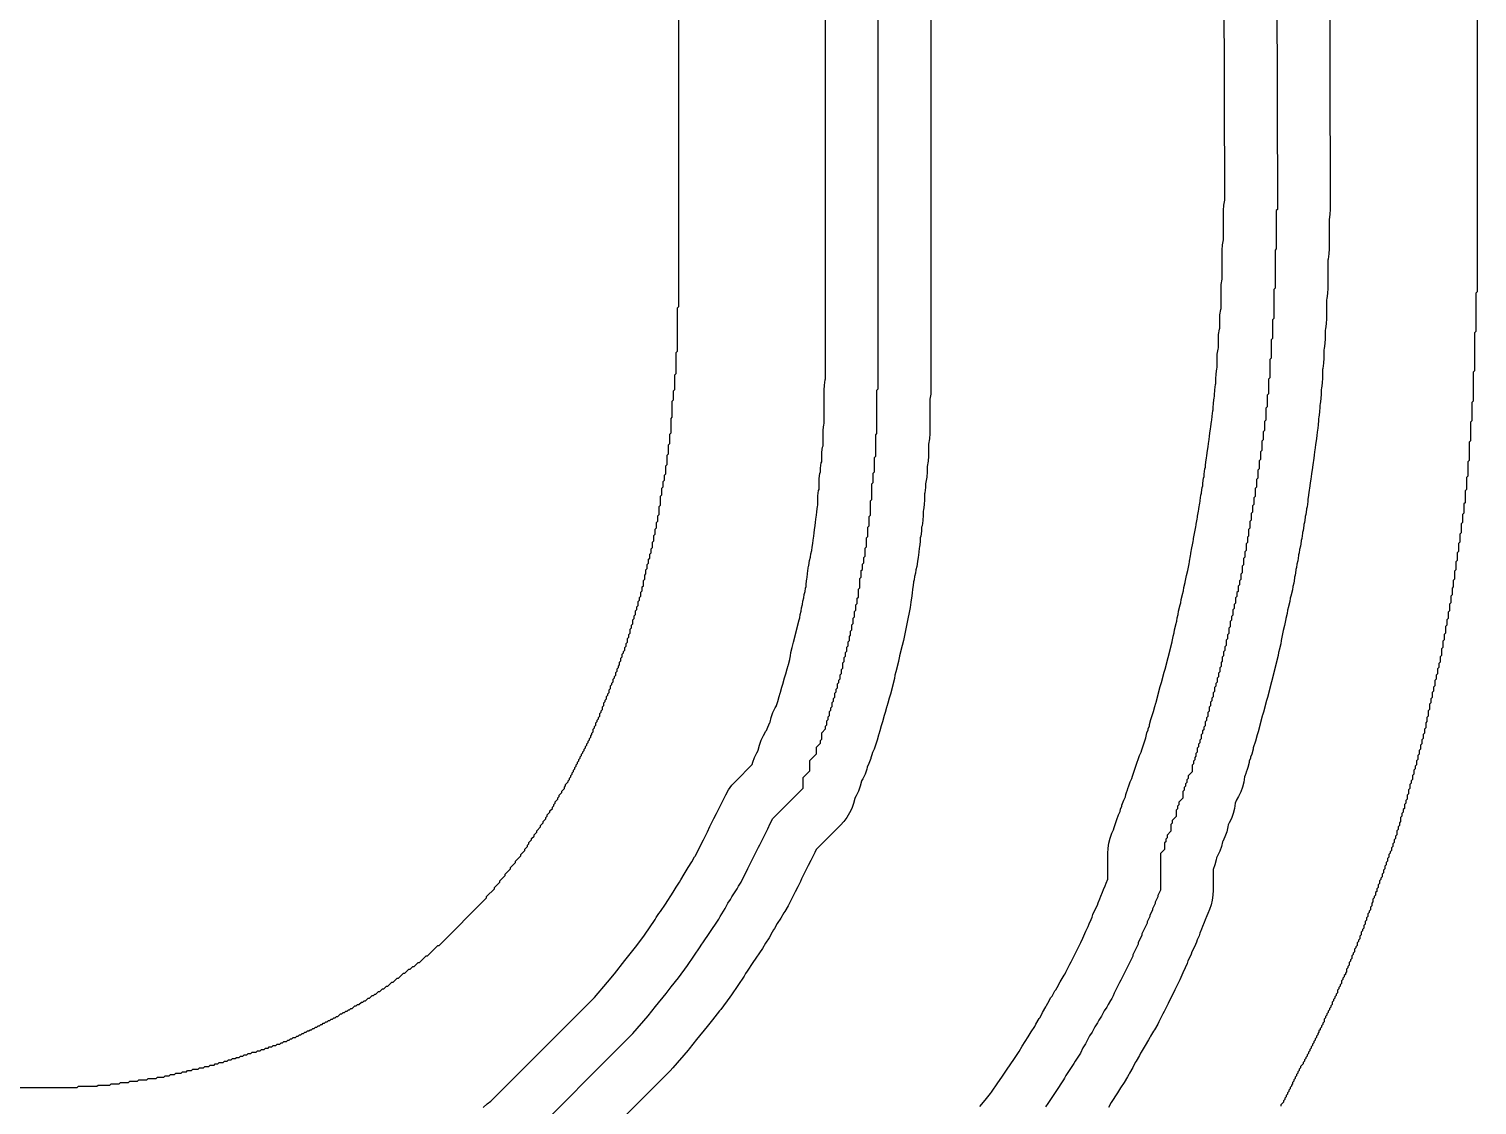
# Model space of a CAD drawing. Header units: millimetres. Extents: x 0 to 1800, y 0 to 406.
# Drawn here: x 1166.6 to 1276.5, y 102.3 to 184 of the extents above; entities that cross this region are included whole.
import ezdxf

# ---------------------------------------------------------------- set-up
doc = ezdxf.new("R2010")
doc.units = ezdxf.units.MM
for name, color, linetype in [('CENTERLINE', 1, 'Continuous'), ('GROOVE_8MM', 3, 'Continuous'), ('OUTLINE', 7, 'Continuous')]:
    doc.layers.add(name, color=color, linetype=linetype)

msp = doc.modelspace()

# ---------------------------------------------------------------- linework, layer by layer
at = {"layer": 'CENTERLINE'}
for points in [[(1203.97, 99.27), (1212.41, 107.71), (1213.56, 109.05), (1214.12, 109.75), (1214.92, 110.75), (1215.32, 111.25), (1215.87, 111.93), (1216.56, 112.86), (1217.52, 114.29), (1217.58, 114.41), (1217.76, 114.66), (1218.19, 115.31), (1218.92, 116.39), (1219.02, 116.59), (1219.42, 117.19), (1219.62, 117.59), (1219.82, 117.89), (1219.92, 118.09), (1220.32, 118.69), (1220.42, 118.89), (1220.62, 119.19), (1221.14, 120.24), (1221.34, 120.64), (1221.44, 120.84), (1221.54, 121.04), (1221.64, 121.24), (1221.84, 121.64), (1221.94, 121.84), (1222.04, 122.04), (1222.14, 122.24), (1222.34, 122.64), (1222.44, 122.84), (1222.54, 123.04), (1222.64, 123.24), (1222.84, 123.64), (1223.04, 124.04), (1225.34, 126.34), (1225.34, 127.14), (1225.84, 127.64), (1225.84, 128.44), (1226.34, 128.94), (1226.34, 129.44), (1226.64, 129.74), (1226.64, 129.94), (1226.74, 130.04), (1226.74, 130.54), (1227.04, 130.84), (1227.04, 131.04), (1227.14, 131.14), (1227.14, 131.44), (1227.24, 131.54), (1227.24, 131.74), (1227.34, 131.84), (1227.34, 132.14), (1227.44, 132.24), (1227.44, 132.44), (1227.54, 132.54), (1227.54, 132.84), (1227.64, 132.94), (1227.64, 133.14), (1227.74, 133.24), (1227.74, 133.54), (1227.84, 133.64), (1227.84, 133.84), (1227.94, 133.94), (1227.94, 134.24), (1228.04, 134.34), (1228.04, 134.54), (1228.14, 134.64), (1228.14, 134.94), (1228.24, 135.04), (1228.24, 135.34), (1228.34, 135.44), (1228.34, 135.84), (1228.44, 135.94), (1228.44, 136.24), (1228.54, 136.34), (1228.54, 136.64), (1228.64, 136.74), (1228.64, 137.04), (1228.74, 137.14), (1228.74, 137.44), (1228.84, 137.54), (1228.84, 137.84), (1228.94, 137.94), (1228.94, 138.24), (1229.04, 138.34), (1229.04, 138.74), (1229.14, 138.84), (1229.14, 139.24), (1229.24, 139.34), (1229.24, 139.74), (1229.34, 139.84), (1229.34, 140.24), (1229.44, 140.34), (1229.44, 140.74), (1229.54, 140.84), (1229.54, 141.44), (1229.64, 141.54), (1229.64, 142.24), (1229.74, 142.34), (1229.74, 142.84), (1229.84, 142.94), (1229.84, 143.34), (1229.94, 143.44), (1229.94, 143.84), (1230.04, 143.94), (1230.04, 144.54), (1230.14, 144.64), (1230.14, 145.34), (1230.24, 145.44), (1230.24, 146.14), (1230.34, 146.24), (1230.34, 146.94), (1230.44, 147.04), (1230.44, 148.14), (1230.54, 148.24), (1230.54, 149.44), (1230.64, 149.54), (1230.64, 150.24), (1230.74, 150.34), (1230.74, 151.44), (1230.84, 151.54), (1230.84, 153.14), (1230.94, 153.24), (1230.94, 156.54), (1231.04, 156.64), (1231.04, 205.22)], [(1261.26, 203.74), (1261.35, 170.26), (1261.26, 170.17), (1261.26, 167.27), (1261.16, 167.17), (1261.16, 164.27), (1261.06, 164.17), (1261.06, 161.97), (1260.96, 161.87), (1260.96, 160.47), (1260.86, 160.37), (1260.86, 158.97), (1260.76, 158.87), (1260.76, 157.47), (1260.66, 157.37), (1260.66, 156.27), (1260.56, 156.17), (1260.56, 155.27), (1260.46, 155.17), (1260.46, 154.27), (1260.36, 154.17), (1260.36, 153.47), (1260.26, 153.37), (1260.26, 152.77), (1260.16, 152.67), (1260.16, 151.97), (1260.06, 151.87), (1260.06, 151.27), (1259.96, 151.17), (1259.96, 150.57), (1259.86, 150.47), (1259.86, 149.87), (1259.76, 149.77), (1259.76, 149.17), (1259.66, 149.07), (1259.66, 148.47), (1259.56, 148.37), (1259.56, 147.87), (1259.46, 147.77), (1259.46, 147.27), (1259.36, 147.17), (1259.36, 146.67), (1259.26, 146.57), (1259.26, 146.07), (1259.16, 145.97), (1259.16, 145.47), (1259.06, 145.37), (1259.06, 144.97), (1258.96, 144.87), (1258.96, 144.37), (1258.86, 144.27), (1258.86, 143.87), (1258.76, 143.77), (1258.76, 143.27), (1258.66, 143.17), (1258.66, 142.67), (1258.56, 142.57), (1258.56, 142.17), (1258.46, 142.07), (1258.46, 141.77), (1258.36, 141.67), (1258.36, 141.27), (1258.26, 141.17), (1258.26, 140.87), (1258.16, 140.77), (1258.16, 140.37), (1258.06, 140.27), (1258.06, 139.97), (1257.96, 139.87), (1257.96, 139.47), (1257.86, 139.37), (1257.86, 139.07), (1257.76, 138.97), (1257.76, 138.57), (1257.66, 138.47), (1257.66, 138.07), (1257.56, 137.97), (1257.56, 137.67), (1257.46, 137.57), (1257.46, 137.17), (1257.36, 137.07), (1257.36, 136.77), (1257.26, 136.67), (1257.26, 136.37), (1257.16, 136.27), (1257.16, 135.97), (1257.06, 135.87), (1257.06, 135.57), (1256.96, 135.47), (1256.96, 135.17), (1256.86, 135.07), (1256.86, 134.77), (1256.76, 134.67), (1256.76, 134.37), (1256.66, 134.27), (1256.66, 134.07), (1256.56, 133.97), (1256.56, 133.67), (1256.46, 133.57), (1256.46, 133.27), (1256.36, 133.17), (1256.36, 132.97), (1256.26, 132.87), (1256.26, 132.57), (1256.16, 132.47), (1256.16, 132.17), (1256.06, 132.07), (1256.06, 131.77), (1255.96, 131.67), (1255.96, 131.47), (1255.86, 131.37), (1255.86, 131.07), (1255.76, 130.97), (1255.76, 130.77), (1255.66, 130.67), (1255.66, 130.47), (1255.56, 130.37), (1255.56, 130.07), (1255.46, 129.97), (1255.46, 129.77), (1255.36, 129.67), (1255.36, 129.47), (1255.26, 129.37), (1255.26, 129.07), (1255.16, 128.97), (1255.16, 128.77), (1255.06, 128.67), (1255.06, 128.47), (1254.96, 128.37), (1254.96, 128.17), (1254.86, 128.07), (1254.86, 127.57), (1254.56, 127.27), (1254.56, 127.07), (1254.46, 126.97), (1254.46, 126.77), (1254.36, 126.67), (1254.36, 126.47), (1254.26, 126.37), (1254.26, 126.17), (1254.16, 126.07), (1254.16, 125.57), (1253.86, 125.27), (1253.86, 125.07), (1253.76, 124.97), (1253.76, 124.77), (1253.66, 124.67), (1253.66, 124.17), (1253.36, 123.87), (1253.36, 123.67), (1253.26, 123.57), (1253.26, 123.07), (1252.96, 122.77), (1252.96, 122.57), (1252.86, 122.47), (1252.86, 122.27), (1252.76, 122.17), (1252.76, 121.67), (1252.46, 121.37), (1252.46, 118.58), (1252.26, 118.18), (1252.26, 118.08), (1252.06, 117.68), (1252.06, 117.58), (1251.86, 117.18), (1251.86, 117.08), (1251.66, 116.68), (1251.66, 116.58), (1251.46, 116.18), (1251.46, 116.08), (1251.06, 115.28), (1251.06, 115.18), (1250.76, 114.58), (1250.76, 114.48), (1250.36, 113.68), (1250.36, 113.58), (1249.98, 112.82), (1249.98, 112.82), (1249.46, 111.77), (1249.36, 111.57), (1249.26, 111.37), (1249.16, 111.17), (1249.06, 110.97), (1248.96, 110.77), (1248.86, 110.57), (1248.76, 110.37), (1248.68, 110.22), (1248.48, 109.92), (1248.38, 109.72), (1248.18, 109.42), (1247.98, 109.02), (1247.78, 108.72), (1247.68, 108.52), (1247.48, 108.22), (1247.28, 107.82), (1247.08, 107.52), (1246.78, 106.92), (1246.58, 106.62), (1246.38, 106.22), (1245.98, 105.62), (1245.88, 105.42), (1245.28, 104.52), (1245.18, 104.32), (1245.11, 104.2), (1244.91, 103.9), (1244.71, 103.6), (1244.11, 102.7), (1243.91, 102.4), (1243.74, 102.15)]]:
    msp.add_lwpolyline(points, dxfattribs=at)
at = {"layer": 'GROOVE_8MM'}
for points in [[(1201.04, 102.1), (1201.33, 102.36), (1201.61, 102.57), (1209.48, 110.43), (1210.48, 111.6), (1211, 112.25), (1211.8, 113.25), (1212.2, 113.75), (1212.7, 114.38), (1213.29, 115.17), (1214.09, 116.36), (1214.18, 116.52), (1214.38, 116.81), (1214.49, 116.97), (1214.87, 117.53), (1215.47, 118.43), (1215.69, 118.81), (1215.95, 119.2), (1216.04, 119.38), (1216.29, 119.81), (1216.37, 119.93), (1216.59, 120.31), (1216.87, 120.73), (1217.09, 121.11), (1217.15, 121.2), (1217.56, 122.02), (1217.76, 122.42), (1217.86, 122.62), (1217.96, 122.82), (1218.06, 123.02), (1218.26, 123.42), (1218.36, 123.62), (1218.46, 123.82), (1218.56, 124.02), (1218.76, 124.42), (1218.86, 124.62), (1218.96, 124.82), (1219.06, 125.02), (1219.26, 125.42), (1219.46, 125.83), (1219.67, 126.2), (1219.93, 126.55), (1220.21, 126.87), (1221.46, 128.12), (1221.51, 128.3), (1221.64, 128.67), (1221.81, 129.02), (1221.91, 129.19), (1221.91, 129.22), (1222.01, 129.6), (1222.14, 129.97), (1222.31, 130.32), (1222.51, 130.66), (1222.55, 130.71), (1222.64, 130.97), (1222.81, 131.32), (1222.82, 131.34), (1222.91, 131.7), (1223.04, 132.07), (1223.21, 132.42), (1223.31, 132.58), (1223.31, 132.6), (1223.39, 132.83), (1223.41, 132.9), (1223.41, 132.9), (1223.41, 132.92), (1223.51, 133.3), (1223.59, 133.53), (1223.61, 133.6), (1223.61, 133.6), (1223.61, 133.62), (1223.71, 134), (1223.79, 134.23), (1223.81, 134.3), (1223.81, 134.3), (1223.81, 134.32), (1223.91, 134.7), (1223.99, 134.93), (1224.01, 135), (1224.01, 135), (1224.01, 135.02), (1224.11, 135.4), (1224.19, 135.63), (1224.21, 135.7), (1224.21, 135.7), (1224.21, 135.72), (1224.31, 136.1), (1224.31, 136.1), (1224.31, 136.12), (1224.38, 136.37), (1224.41, 136.62), (1224.51, 137), (1224.51, 137), (1224.51, 137.02), (1224.61, 137.4), (1224.61, 137.4), (1224.61, 137.42), (1224.71, 137.8), (1224.71, 137.8), (1224.71, 137.82), (1224.81, 138.2), (1224.81, 138.2), (1224.81, 138.22), (1224.91, 138.6), (1224.91, 138.6), (1224.91, 138.62), (1225.01, 139), (1225.01, 139), (1225.01, 139.02), (1225.08, 139.27), (1225.11, 139.52), (1225.18, 139.77), (1225.21, 140.02), (1225.28, 140.27), (1225.31, 140.52), (1225.38, 140.77), (1225.41, 141.02), (1225.48, 141.27), (1225.51, 141.52), (1225.55, 141.65), (1225.56, 141.83), (1225.61, 142.22), (1225.64, 142.33), (1225.66, 142.63), (1225.71, 143.02), (1225.75, 143.17), (1225.76, 143.23), (1225.81, 143.62), (1225.88, 143.87), (1225.91, 144.12), (1225.98, 144.37), (1226.01, 144.62), (1226.05, 144.75), (1226.06, 144.93), (1226.11, 145.32), (1226.14, 145.43), (1226.16, 145.73), (1226.21, 146.12), (1226.24, 146.23), (1226.26, 146.53), (1226.31, 146.92), (1226.34, 147.03), (1226.36, 147.33), (1226.41, 147.72), (1226.44, 147.81), (1226.44, 148.14), (1226.46, 148.53), (1226.51, 148.92), (1226.54, 149.01), (1226.54, 149.44), (1226.56, 149.83), (1226.61, 150.22), (1226.64, 150.33), (1226.66, 150.63), (1226.71, 151.02), (1226.74, 151.11), (1226.74, 151.44), (1226.76, 151.83), (1226.81, 152.22), (1226.84, 152.31), (1226.84, 153.14), (1226.86, 153.53), (1226.91, 153.92), (1226.94, 154.01), (1226.94, 156.54), (1226.96, 156.93), (1227.01, 157.32), (1227.04, 157.41), (1227.04, 205.16)], [(1235.04, 205.22), (1235.04, 156.64), (1235.02, 156.24), (1234.96, 155.85), (1234.94, 155.76), (1234.94, 153.24), (1234.92, 152.84), (1234.86, 152.45), (1234.84, 152.36), (1234.84, 151.54), (1234.82, 151.14), (1234.76, 150.75), (1234.74, 150.66), (1234.74, 150.34), (1234.72, 149.94), (1234.66, 149.55), (1234.63, 149.44), (1234.62, 149.14), (1234.56, 148.75), (1234.54, 148.66), (1234.54, 148.24), (1234.52, 147.84), (1234.46, 147.45), (1234.44, 147.36), (1234.44, 147.04), (1234.42, 146.64), (1234.36, 146.25), (1234.33, 146.14), (1234.32, 145.84), (1234.26, 145.45), (1234.23, 145.34), (1234.22, 145.04), (1234.16, 144.65), (1234.13, 144.54), (1234.12, 144.24), (1234.06, 143.85), (1234.03, 143.72), (1234.02, 143.54), (1233.96, 143.15), (1233.9, 142.9), (1233.86, 142.65), (1233.8, 142.4), (1233.76, 142.15), (1233.72, 142), (1233.72, 141.94), (1233.66, 141.55), (1233.63, 141.44), (1233.62, 141.14), (1233.56, 140.75), (1233.53, 140.62), (1233.52, 140.44), (1233.46, 140.05), (1233.4, 139.8), (1233.36, 139.55), (1233.3, 139.3), (1233.26, 139.05), (1233.2, 138.8), (1233.16, 138.55), (1233.1, 138.3), (1233.06, 138.05), (1233, 137.8), (1232.96, 137.55), (1232.86, 137.17), (1232.86, 137.17), (1232.86, 137.15), (1232.76, 136.77), (1232.76, 136.77), (1232.76, 136.75), (1232.66, 136.37), (1232.66, 136.37), (1232.66, 136.35), (1232.56, 135.97), (1232.56, 135.97), (1232.56, 135.95), (1232.46, 135.57), (1232.46, 135.57), (1232.46, 135.55), (1232.36, 135.17), (1232.36, 135.17), (1232.36, 135.15), (1232.3, 134.9), (1232.26, 134.65), (1232.16, 134.27), (1232.16, 134.27), (1232.16, 134.25), (1232.06, 133.87), (1232.06, 133.87), (1232.06, 133.85), (1231.96, 133.47), (1231.88, 133.24), (1231.86, 133.17), (1231.86, 133.17), (1231.86, 133.15), (1231.76, 132.77), (1231.68, 132.54), (1231.66, 132.47), (1231.66, 132.47), (1231.66, 132.45), (1231.56, 132.07), (1231.48, 131.84), (1231.46, 131.77), (1231.46, 131.77), (1231.46, 131.75), (1231.36, 131.37), (1231.28, 131.14), (1231.26, 131.07), (1231.26, 131.07), (1231.26, 131.05), (1231.16, 130.67), (1231.08, 130.44), (1231.06, 130.37), (1231.06, 130.37), (1231.06, 130.35), (1230.96, 129.97), (1230.88, 129.74), (1230.86, 129.67), (1230.73, 129.3), (1230.6, 129.03), (1230.56, 128.87), (1230.48, 128.64), (1230.46, 128.57), (1230.33, 128.2), (1230.2, 127.93), (1230.16, 127.77), (1230.03, 127.4), (1229.86, 127.05), (1229.76, 126.88), (1229.76, 126.85), (1229.66, 126.47), (1229.53, 126.1), (1229.36, 125.75), (1229.26, 125.58), (1229.26, 125.55), (1229.16, 125.17), (1229.03, 124.8), (1228.86, 124.45), (1228.66, 124.11), (1228.43, 123.8), (1228.17, 123.51), (1226.33, 121.67), (1226.22, 121.45), (1226.12, 121.25), (1226.02, 121.05), (1225.92, 120.85), (1225.72, 120.45), (1225.62, 120.25), (1225.52, 120.05), (1225.42, 119.85), (1225.22, 119.45), (1225.12, 119.25), (1225.02, 119.05), (1224.92, 118.85), (1224.72, 118.45), (1224.19, 117.4), (1223.95, 116.97), (1223.87, 116.86), (1223.65, 116.47), (1223.37, 116.06), (1223.15, 115.67), (1223.08, 115.58), (1222.99, 115.4), (1222.75, 114.97), (1222.47, 114.56), (1222.25, 114.17), (1221.52, 113.09), (1221.09, 112.44), (1220.96, 112.26), (1220.92, 112.21), (1220.85, 112.07), (1219.89, 110.64), (1219.76, 110.46), (1219.07, 109.53), (1218.99, 109.43), (1218.44, 108.75), (1218.04, 108.25), (1217.24, 107.25), (1216.68, 106.55), (1216.6, 106.45), (1215.45, 105.11), (1215.24, 104.88), (1206.8, 96.44)], [(1238.76, 102.16), (1239.16, 102.66), (1239.56, 103.16), (1239.64, 103.26), (1240.11, 103.97), (1240.24, 104.15), (1240.47, 104.46), (1240.58, 104.62), (1240.78, 104.92), (1241.38, 105.82), (1241.58, 106.12), (1241.73, 106.35), (1241.95, 106.74), (1242.43, 107.45), (1242.65, 107.84), (1242.92, 108.23), (1243.01, 108.41), (1243.25, 108.84), (1243.32, 108.93), (1243.51, 109.31), (1243.75, 109.74), (1243.82, 109.83), (1243.91, 110.01), (1244.15, 110.44), (1244.23, 110.55), (1244.45, 110.94), (1244.52, 111.03), (1244.61, 111.21), (1244.85, 111.64), (1244.93, 111.75), (1245.15, 112.14), (1245.22, 112.23), (1245.28, 112.36), (1245.38, 112.56), (1245.48, 112.76), (1245.58, 112.96), (1245.68, 113.16), (1245.78, 113.36), (1245.88, 113.56), (1246.41, 114.61), (1246.57, 114.94), (1246.64, 115.13), (1246.79, 115.47), (1246.97, 115.84), (1247.04, 116.03), (1247.19, 116.37), (1247.27, 116.54), (1247.34, 116.73), (1247.49, 117.07), (1247.67, 117.44), (1247.74, 117.63), (1247.87, 117.93), (1247.94, 118.13), (1248.07, 118.43), (1248.14, 118.63), (1248.27, 118.93), (1248.34, 119.13), (1248.46, 119.42), (1248.46, 121.37), (1248.48, 121.77), (1248.54, 122.16), (1248.64, 122.54), (1248.77, 122.91), (1248.9, 123.17), (1248.94, 123.34), (1249.02, 123.57), (1249.04, 123.64), (1249.12, 123.87), (1249.14, 123.94), (1249.27, 124.31), (1249.4, 124.57), (1249.44, 124.74), (1249.52, 124.97), (1249.54, 125.04), (1249.67, 125.41), (1249.8, 125.67), (1249.84, 125.84), (1249.92, 126.07), (1249.94, 126.14), (1250.02, 126.37), (1250.04, 126.44), (1250.17, 126.81), (1250.3, 127.07), (1250.34, 127.24), (1250.42, 127.47), (1250.44, 127.54), (1250.52, 127.77), (1250.54, 127.84), (1250.62, 128.07), (1250.64, 128.14), (1250.72, 128.37), (1250.74, 128.44), (1250.87, 128.81), (1251, 129.07), (1251.04, 129.24), (1251.12, 129.47), (1251.14, 129.54), (1251.22, 129.77), (1251.24, 129.84), (1251.32, 130.07), (1251.34, 130.14), (1251.34, 130.14), (1251.34, 130.16), (1251.44, 130.54), (1251.52, 130.77), (1251.54, 130.84), (1251.62, 131.07), (1251.64, 131.14), (1251.64, 131.14), (1251.64, 131.16), (1251.74, 131.54), (1251.82, 131.77), (1251.84, 131.84), (1251.92, 132.07), (1251.94, 132.14), (1251.94, 132.14), (1251.94, 132.16), (1252.04, 132.54), (1252.12, 132.77), (1252.14, 132.84), (1252.14, 132.84), (1252.14, 132.86), (1252.24, 133.24), (1252.24, 133.24), (1252.24, 133.26), (1252.34, 133.64), (1252.34, 133.64), (1252.34, 133.66), (1252.44, 134.04), (1252.52, 134.27), (1252.54, 134.34), (1252.54, 134.34), (1252.54, 134.36), (1252.64, 134.74), (1252.64, 134.74), (1252.64, 134.76), (1252.74, 135.14), (1252.82, 135.37), (1252.84, 135.44), (1252.84, 135.44), (1252.84, 135.46), (1252.94, 135.84), (1252.94, 135.84), (1252.94, 135.86), (1253.04, 136.24), (1253.04, 136.24), (1253.04, 136.26), (1253.14, 136.64), (1253.14, 136.64), (1253.14, 136.66), (1253.24, 137.04), (1253.24, 137.04), (1253.24, 137.06), (1253.34, 137.44), (1253.34, 137.44), (1253.34, 137.46), (1253.44, 137.84), (1253.44, 137.84), (1253.44, 137.86), (1253.5, 138.11), (1253.54, 138.36), (1253.64, 138.74), (1253.64, 138.74), (1253.64, 138.76), (1253.7, 139.01), (1253.74, 139.26), (1253.8, 139.51), (1253.84, 139.76), (1253.94, 140.14), (1253.94, 140.14), (1253.94, 140.16), (1254, 140.41), (1254.04, 140.66), (1254.14, 141.04), (1254.14, 141.04), (1254.14, 141.06), (1254.2, 141.31), (1254.24, 141.56), (1254.34, 141.94), (1254.34, 141.94), (1254.34, 141.96), (1254.4, 142.21), (1254.44, 142.46), (1254.54, 142.84), (1254.54, 142.84), (1254.54, 142.86), (1254.6, 143.11), (1254.64, 143.36), (1254.68, 143.51), (1254.68, 143.57), (1254.74, 143.96), (1254.78, 144.11), (1254.78, 144.17), (1254.84, 144.56), (1254.9, 144.81), (1254.94, 145.06), (1254.98, 145.21), (1254.98, 145.27), (1255.04, 145.66), (1255.1, 145.91), (1255.14, 146.16), (1255.18, 146.31), (1255.18, 146.37), (1255.24, 146.76), (1255.28, 146.91), (1255.28, 146.97), (1255.34, 147.36), (1255.38, 147.51), (1255.38, 147.57), (1255.44, 147.96), (1255.48, 148.11), (1255.48, 148.17), (1255.54, 148.56), (1255.58, 148.71), (1255.58, 148.77), (1255.64, 149.16), (1255.67, 149.29), (1255.68, 149.47), (1255.74, 149.86), (1255.77, 149.99), (1255.78, 150.17), (1255.84, 150.56), (1255.87, 150.69), (1255.88, 150.87), (1255.94, 151.26), (1255.97, 151.39), (1255.98, 151.57), (1256.04, 151.96), (1256.07, 152.09), (1256.08, 152.27), (1256.14, 152.66), (1256.17, 152.77), (1256.18, 153.07), (1256.24, 153.46), (1256.27, 153.59), (1256.28, 153.77), (1256.34, 154.16), (1256.37, 154.27), (1256.38, 154.57), (1256.44, 154.96), (1256.46, 155.05), (1256.46, 155.17), (1256.48, 155.57), (1256.54, 155.96), (1256.56, 156.05), (1256.56, 156.17), (1256.58, 156.57), (1256.64, 156.96), (1256.66, 157.05), (1256.66, 157.37), (1256.68, 157.77), (1256.74, 158.16), (1256.76, 158.25), (1256.76, 158.87), (1256.78, 159.27), (1256.84, 159.66), (1256.86, 159.75), (1256.86, 160.37), (1256.88, 160.77), (1256.94, 161.16), (1256.96, 161.25), (1256.96, 161.87), (1256.98, 162.27), (1257.04, 162.66), (1257.06, 162.75), (1257.06, 164.17), (1257.08, 164.57), (1257.14, 164.96), (1257.16, 165.05), (1257.16, 167.17), (1257.18, 167.57), (1257.24, 167.96), (1257.26, 168.05), (1257.26, 170.17), (1257.28, 170.57), (1257.34, 170.96), (1257.35, 170.98), (1257.26, 203.67)], [(1265.26, 203.75), (1265.35, 170.27), (1265.33, 169.88), (1265.27, 169.49), (1265.26, 169.45), (1265.26, 167.27), (1265.24, 166.88), (1265.19, 166.49), (1265.16, 166.4), (1265.16, 164.27), (1265.14, 163.88), (1265.09, 163.49), (1265.06, 163.4), (1265.06, 161.97), (1265.04, 161.58), (1264.99, 161.19), (1264.96, 161.1), (1264.96, 160.47), (1264.94, 160.08), (1264.89, 159.69), (1264.86, 159.6), (1264.86, 158.97), (1264.84, 158.58), (1264.79, 158.19), (1264.76, 158.1), (1264.76, 157.47), (1264.74, 157.08), (1264.69, 156.69), (1264.66, 156.6), (1264.66, 156.27), (1264.64, 155.88), (1264.59, 155.49), (1264.56, 155.4), (1264.56, 155.27), (1264.54, 154.88), (1264.49, 154.49), (1264.46, 154.4), (1264.46, 154.27), (1264.44, 153.88), (1264.39, 153.49), (1264.36, 153.38), (1264.34, 153.08), (1264.29, 152.69), (1264.25, 152.56), (1264.24, 152.38), (1264.19, 151.99), (1264.16, 151.88), (1264.14, 151.58), (1264.09, 151.19), (1264.05, 151.06), (1264.04, 150.88), (1263.99, 150.49), (1263.95, 150.36), (1263.94, 150.18), (1263.89, 149.79), (1263.85, 149.66), (1263.84, 149.48), (1263.79, 149.09), (1263.75, 148.96), (1263.74, 148.78), (1263.69, 148.39), (1263.65, 148.26), (1263.64, 148.08), (1263.59, 147.69), (1263.55, 147.54), (1263.54, 147.48), (1263.49, 147.09), (1263.45, 146.94), (1263.44, 146.88), (1263.39, 146.49), (1263.35, 146.34), (1263.34, 146.28), (1263.29, 145.89), (1263.25, 145.74), (1263.24, 145.68), (1263.19, 145.29), (1263.15, 145.14), (1263.14, 145.08), (1263.09, 144.69), (1263.02, 144.44), (1262.99, 144.19), (1262.95, 144.04), (1262.94, 143.98), (1262.89, 143.59), (1262.82, 143.34), (1262.79, 143.09), (1262.75, 142.94), (1262.74, 142.88), (1262.69, 142.49), (1262.65, 142.34), (1262.64, 142.28), (1262.59, 141.89), (1262.52, 141.64), (1262.49, 141.39), (1262.39, 141.01), (1262.39, 141.01), (1262.39, 140.99), (1262.32, 140.74), (1262.29, 140.49), (1262.19, 140.11), (1262.19, 140.11), (1262.19, 140.09), (1262.12, 139.84), (1262.09, 139.59), (1261.99, 139.21), (1261.99, 139.21), (1261.99, 139.19), (1261.92, 138.94), (1261.89, 138.69), (1261.79, 138.31), (1261.79, 138.31), (1261.79, 138.29), (1261.72, 138.04), (1261.69, 137.79), (1261.62, 137.54), (1261.59, 137.29), (1261.49, 136.91), (1261.49, 136.91), (1261.49, 136.89), (1261.42, 136.64), (1261.39, 136.39), (1261.29, 136.01), (1261.29, 136.01), (1261.29, 135.99), (1261.19, 135.61), (1261.19, 135.61), (1261.19, 135.59), (1261.09, 135.21), (1261.09, 135.21), (1261.09, 135.19), (1260.99, 134.81), (1260.99, 134.81), (1260.99, 134.79), (1260.89, 134.41), (1260.89, 134.41), (1260.89, 134.39), (1260.79, 134.01), (1260.79, 134.01), (1260.79, 133.99), (1260.69, 133.61), (1260.69, 133.61), (1260.69, 133.59), (1260.59, 133.21), (1260.51, 132.98), (1260.49, 132.91), (1260.49, 132.91), (1260.49, 132.89), (1260.39, 132.51), (1260.39, 132.51), (1260.39, 132.49), (1260.29, 132.11), (1260.21, 131.88), (1260.19, 131.81), (1260.19, 131.81), (1260.19, 131.79), (1260.09, 131.41), (1260.09, 131.41), (1260.09, 131.39), (1259.99, 131.01), (1259.99, 131.01), (1259.99, 130.99), (1259.89, 130.61), (1259.81, 130.38), (1259.79, 130.31), (1259.79, 130.31), (1259.79, 130.29), (1259.69, 129.91), (1259.61, 129.68), (1259.59, 129.61), (1259.51, 129.38), (1259.49, 129.31), (1259.49, 129.31), (1259.49, 129.29), (1259.39, 128.91), (1259.31, 128.68), (1259.29, 128.61), (1259.21, 128.38), (1259.19, 128.31), (1259.19, 128.31), (1259.19, 128.29), (1259.09, 127.91), (1259.01, 127.68), (1258.99, 127.61), (1258.91, 127.38), (1258.89, 127.31), (1258.84, 127.18), (1258.79, 126.79), (1258.69, 126.41), (1258.56, 126.04), (1258.39, 125.69), (1258.21, 125.39), (1258.21, 125.38), (1258.19, 125.31), (1258.14, 125.18), (1258.09, 124.79), (1257.99, 124.41), (1257.86, 124.04), (1257.69, 123.69), (1257.61, 123.55), (1257.59, 123.39), (1257.49, 123.01), (1257.36, 122.64), (1257.19, 122.29), (1257.18, 122.27), (1257.09, 121.91), (1256.96, 121.54), (1256.79, 121.19), (1256.71, 121.05), (1256.69, 120.89), (1256.59, 120.51), (1256.46, 120.16), (1256.46, 118.58), (1256.45, 118.21), (1256.39, 117.84), (1256.31, 117.48), (1256.19, 117.13), (1256.06, 116.83), (1255.99, 116.63), (1255.86, 116.33), (1255.79, 116.13), (1255.66, 115.83), (1255.59, 115.63), (1255.46, 115.33), (1255.39, 115.13), (1255.26, 114.83), (1255.19, 114.63), (1255.04, 114.29), (1254.85, 113.92), (1254.79, 113.73), (1254.64, 113.39), (1254.55, 113.22), (1254.49, 113.03), (1254.34, 112.69), (1254.15, 112.32), (1254.09, 112.13), (1253.94, 111.79), (1253.56, 111.03), (1253.04, 109.99), (1252.94, 109.79), (1252.84, 109.59), (1252.74, 109.39), (1252.64, 109.19), (1252.54, 108.99), (1252.44, 108.79), (1252.34, 108.59), (1252.26, 108.43), (1252.01, 108), (1251.93, 107.88), (1251.71, 107.5), (1251.65, 107.41), (1251.56, 107.23), (1251.31, 106.8), (1251.23, 106.68), (1251.01, 106.3), (1250.95, 106.21), (1250.86, 106.03), (1250.61, 105.6), (1250.55, 105.51), (1250.36, 105.13), (1250.11, 104.7), (1250.05, 104.61), (1249.96, 104.43), (1249.71, 104), (1249.43, 103.58), (1249.21, 103.2), (1248.73, 102.48), (1248.51, 102.1)]]:
    msp.add_lwpolyline(points, dxfattribs=at)
at = {"layer": 'OUTLINE'}
for points in [[(1162.9, 103.6), (1170.2, 103.6), (1170.3, 103.7), (1171.7, 103.7), (1171.8, 103.8), (1172.7, 103.8), (1172.8, 103.9), (1173.4, 103.9), (1173.5, 104), (1174.1, 104), (1174.2, 104.1), (1174.8, 104.1), (1174.9, 104.2), (1175.5, 104.2), (1175.6, 104.3), (1176.2, 104.3), (1176.3, 104.4), (1176.8, 104.4), (1176.9, 104.5), (1177.2, 104.5), (1177.3, 104.6), (1177.6, 104.6), (1177.7, 104.7), (1178.1, 104.7), (1178.2, 104.8), (1178.5, 104.8), (1178.6, 104.9), (1178.9, 104.9), (1179, 105), (1179.4, 105), (1179.5, 105.1), (1179.8, 105.1), (1179.9, 105.2), (1180.2, 105.2), (1180.3, 105.3), (1180.6, 105.3), (1180.7, 105.4), (1180.9, 105.4), (1181, 105.5), (1181.3, 105.5), (1181.4, 105.6), (1181.6, 105.6), (1181.7, 105.7), (1181.9, 105.7), (1182, 105.8), (1182.2, 105.8), (1182.3, 105.9), (1182.5, 105.9), (1182.6, 106), (1182.8, 106), (1182.9, 106.1), (1183.1, 106.1), (1183.2, 106.2), (1183.4, 106.2), (1183.5, 106.3), (1183.8, 106.3), (1183.9, 106.4), (1184.1, 106.4), (1184.2, 106.5), (1184.4, 106.5), (1184.5, 106.6), (1184.7, 106.6), (1184.8, 106.7), (1185, 106.7), (1185.1, 106.8), (1185.3, 106.8), (1185.4, 106.9), (1185.6, 106.9), (1185.7, 107), (1185.8, 107), (1185.9, 107.1), (1186.1, 107.1), (1186.2, 107.2), (1186.3, 107.2), (1186.4, 107.3), (1186.5, 107.3), (1186.6, 107.4), (1186.8, 107.4), (1186.9, 107.5), (1187, 107.5), (1187.1, 107.6), (1187.2, 107.6), (1187.3, 107.7), (1187.4, 107.7), (1187.5, 107.8), (1187.6, 107.8), (1187.7, 107.9), (1187.8, 107.9), (1187.9, 108), (1188, 108), (1188.1, 108.1), (1188.2, 108.1), (1188.3, 108.2), (1188.4, 108.2), (1188.5, 108.3), (1188.6, 108.3), (1188.7, 108.4), (1188.8, 108.4), (1188.9, 108.5), (1189, 108.5), (1189.1, 108.6), (1189.2, 108.6), (1189.3, 108.7), (1189.4, 108.7), (1189.5, 108.8), (1189.6, 108.8), (1189.7, 108.9), (1189.8, 108.9), (1189.9, 109), (1190, 109), (1190.2, 109.2), (1190.3, 109.2), (1190.4, 109.3), (1190.5, 109.3), (1190.6, 109.4), (1190.7, 109.4), (1190.8, 109.5), (1190.9, 109.5), (1191, 109.6), (1191.1, 109.6), (1191.3, 109.8), (1191.4, 109.8), (1191.5, 109.9), (1191.6, 109.9), (1191.8, 110.1), (1191.9, 110.1), (1192, 110.2), (1192.1, 110.2), (1192.3, 110.4), (1192.4, 110.4), (1192.6, 110.6), (1192.7, 110.6), (1192.8, 110.7), (1192.9, 110.7), (1193.1, 110.9), (1193.2, 110.9), (1193.4, 111.1), (1193.5, 111.1), (1193.7, 111.3), (1193.8, 111.3), (1194.1, 111.6), (1194.2, 111.6), (1194.5, 111.9), (1194.6, 111.9), (1195, 112.3), (1195.1, 112.3), (1195.4, 112.6), (1195.5, 112.6), (1195.7, 112.8), (1195.8, 112.8), (1196.1, 113.1), (1196.2, 113.1), (1196.7, 113.6), (1196.8, 113.6), (1197.6, 114.4), (1197.7, 114.4), (1201.3, 118), (1201.3, 118.1), (1201.9, 118.7), (1201.9, 118.8), (1202.3, 119.2), (1202.3, 119.3), (1202.7, 119.7), (1202.7, 119.8), (1203.1, 120.2), (1203.1, 120.3), (1203.5, 120.7), (1203.5, 120.8), (1203.9, 121.2), (1203.9, 121.3), (1204.2, 121.6), (1204.2, 121.7), (1204.4, 121.9), (1204.4, 122), (1204.5, 122.1), (1204.5, 122.2), (1204.7, 122.4), (1204.7, 122.5), (1204.9, 122.7), (1204.9, 122.8), (1205.1, 123), (1205.1, 123.1), (1205.4, 123.4), (1205.4, 123.5), (1205.6, 123.7), (1205.6, 123.8), (1205.8, 124), (1205.8, 124.1), (1205.9, 124.2), (1205.9, 124.3), (1206.1, 124.5), (1206.1, 124.6), (1206.3, 124.8), (1206.3, 124.9), (1206.4, 125), (1206.4, 125.1), (1206.5, 125.2), (1206.5, 125.3), (1206.7, 125.5), (1206.7, 125.6), (1206.8, 125.7), (1206.8, 125.8), (1207, 126), (1207, 126.1), (1207.2, 126.3), (1207.2, 126.4), (1207.3, 126.5), (1207.3, 126.6), (1207.5, 126.8), (1207.5, 126.9), (1207.6, 127), (1207.6, 127.1), (1207.7, 127.2), (1207.7, 127.3), (1207.8, 127.4), (1207.8, 127.5), (1207.9, 127.6), (1207.9, 127.7), (1208, 127.8), (1208, 127.9), (1208.1, 128), (1208.1, 128.1), (1208.2, 128.2), (1208.2, 128.3), (1208.3, 128.4), (1208.3, 128.5), (1208.4, 128.6), (1208.4, 128.7), (1208.5, 128.8), (1208.5, 128.9), (1208.6, 129), (1208.6, 129.1), (1208.7, 129.2), (1208.7, 129.3), (1208.8, 129.4), (1208.8, 129.5), (1208.9, 129.6), (1208.9, 129.7), (1209, 129.8), (1209, 129.9), (1209.1, 130), (1209.1, 130.1), (1209.2, 130.2), (1209.2, 130.3), (1209.3, 130.4), (1209.3, 130.5), (1209.4, 130.6), (1209.4, 130.8), (1209.5, 130.9), (1209.5, 131), (1209.6, 131.1), (1209.6, 131.3), (1209.7, 131.4), (1209.7, 131.5), (1209.8, 131.6), (1209.8, 131.7), (1209.9, 131.8), (1209.9, 132), (1210, 132.1), (1210, 132.2), (1210.1, 132.3), (1210.1, 132.5), (1210.2, 132.6), (1210.2, 132.8), (1210.3, 132.9), (1210.3, 133), (1210.4, 133.1), (1210.4, 133.3), (1210.5, 133.4), (1210.5, 133.5), (1210.6, 133.6), (1210.6, 133.8), (1210.7, 133.9), (1210.7, 134.1), (1210.8, 134.2), (1210.8, 134.3), (1210.9, 134.4), (1210.9, 134.6), (1211, 134.7), (1211, 134.8), (1211.1, 134.9), (1211.1, 135.1), (1211.2, 135.2), (1211.2, 135.4), (1211.3, 135.5), (1211.3, 135.6), (1211.4, 135.7), (1211.4, 135.9), (1211.5, 136), (1211.5, 136.2), (1211.6, 136.3), (1211.6, 136.5), (1211.7, 136.6), (1211.7, 136.7), (1211.8, 136.8), (1211.8, 137), (1211.9, 137.1), (1211.9, 137.3), (1212, 137.4), (1212, 137.7), (1212.1, 137.8), (1212.1, 138), (1212.2, 138.1), (1212.2, 138.4), (1212.3, 138.5), (1212.3, 138.7), (1212.4, 138.8), (1212.4, 139.1), (1212.5, 139.2), (1212.5, 139.4), (1212.6, 139.5), (1212.6, 139.8), (1212.7, 139.9), (1212.7, 140.1), (1212.8, 140.2), (1212.8, 140.5), (1212.9, 140.6), (1212.9, 140.8), (1213, 140.9), (1213, 141.2), (1213.1, 141.3), (1213.1, 141.6), (1213.2, 141.7), (1213.2, 142.1), (1213.3, 142.2), (1213.3, 142.5), (1213.4, 142.6), (1213.4, 142.9), (1213.5, 143), (1213.5, 143.3), (1213.6, 143.4), (1213.6, 143.7), (1213.7, 143.8), (1213.7, 144.1), (1213.8, 144.2), (1213.8, 144.5), (1213.9, 144.6), (1213.9, 145), (1214, 145.1), (1214, 145.5), (1214.1, 145.6), (1214.1, 146), (1214.2, 146.1), (1214.2, 146.5), (1214.3, 146.6), (1214.3, 147), (1214.4, 147.1), (1214.4, 147.7), (1214.5, 147.8), (1214.5, 148.5), (1214.6, 148.6), (1214.6, 149.1), (1214.7, 149.2), (1214.7, 149.6), (1214.8, 149.7), (1214.8, 150.1), (1214.9, 150.2), (1214.9, 150.8), (1215, 150.9), (1215, 151.6), (1215.1, 151.7), (1215.1, 152.4), (1215.2, 152.5), (1215.2, 153.2), (1215.3, 153.3), (1215.3, 154.4), (1215.4, 154.5), (1215.4, 155.7), (1215.5, 155.8), (1215.5, 156.5), (1215.6, 156.6), (1215.6, 157.7), (1215.7, 157.8), (1215.7, 159.4), (1215.8, 159.5), (1215.8, 162.8), (1215.9, 162.9), (1215.9, 205)], [(1276.5, 203.9), (1276.5, 164), (1276.4, 163.9), (1276.4, 161), (1276.3, 160.9), (1276.3, 158), (1276.2, 157.9), (1276.2, 155.7), (1276.1, 155.6), (1276.1, 154.2), (1276, 154.1), (1276, 152.7), (1275.9, 152.6), (1275.9, 151.2), (1275.8, 151.1), (1275.8, 150), (1275.7, 149.9), (1275.7, 149), (1275.6, 148.9), (1275.6, 148), (1275.5, 147.9), (1275.5, 147.2), (1275.4, 147.1), (1275.4, 146.5), (1275.3, 146.4), (1275.3, 145.7), (1275.2, 145.6), (1275.2, 145), (1275.1, 144.9), (1275.1, 144.3), (1275, 144.2), (1275, 143.6), (1274.9, 143.5), (1274.9, 142.9), (1274.8, 142.8), (1274.8, 142.2), (1274.7, 142.1), (1274.7, 141.6), (1274.6, 141.5), (1274.6, 141), (1274.5, 140.9), (1274.5, 140.4), (1274.4, 140.3), (1274.4, 139.8), (1274.3, 139.7), (1274.3, 139.2), (1274.2, 139.1), (1274.2, 138.7), (1274.1, 138.6), (1274.1, 138.1), (1274, 138), (1274, 137.6), (1273.9, 137.5), (1273.9, 137), (1273.8, 136.9), (1273.8, 136.4), (1273.7, 136.3), (1273.7, 135.9), (1273.6, 135.8), (1273.6, 135.5), (1273.5, 135.4), (1273.5, 135), (1273.4, 134.9), (1273.4, 134.6), (1273.3, 134.5), (1273.3, 134.1), (1273.2, 134), (1273.2, 133.7), (1273.1, 133.6), (1273.1, 133.2), (1273, 133.1), (1273, 132.8), (1272.9, 132.7), (1272.9, 132.3), (1272.8, 132.2), (1272.8, 131.8), (1272.7, 131.7), (1272.7, 131.4), (1272.6, 131.3), (1272.6, 130.9), (1272.5, 130.8), (1272.5, 130.5), (1272.4, 130.4), (1272.4, 130.1), (1272.3, 130), (1272.3, 129.7), (1272.2, 129.6), (1272.2, 129.3), (1272.1, 129.2), (1272.1, 128.9), (1272, 128.8), (1272, 128.5), (1271.9, 128.4), (1271.9, 128.1), (1271.8, 128), (1271.8, 127.8), (1271.7, 127.7), (1271.7, 127.4), (1271.6, 127.3), (1271.6, 127), (1271.5, 126.9), (1271.5, 126.7), (1271.4, 126.6), (1271.4, 126.3), (1271.3, 126.2), (1271.3, 125.9), (1271.2, 125.8), (1271.2, 125.5), (1271.1, 125.4), (1271.1, 125.2), (1271, 125.1), (1271, 124.8), (1270.9, 124.7), (1270.9, 124.5), (1270.8, 124.4), (1270.8, 124.2), (1270.7, 124.1), (1270.7, 123.8), (1270.6, 123.7), (1270.6, 123.5), (1270.5, 123.4), (1270.5, 123.2), (1270.4, 123.1), (1270.4, 122.8), (1270.3, 122.7), (1270.3, 122.5), (1270.2, 122.4), (1270.2, 122.2), (1270.1, 122.1), (1270.1, 121.9), (1270, 121.8), (1270, 121.6), (1269.9, 121.5), (1269.9, 121.4), (1269.8, 121.3), (1269.8, 121.1), (1269.7, 121), (1269.7, 120.8), (1269.6, 120.7), (1269.6, 120.5), (1269.5, 120.4), (1269.5, 120.2), (1269.4, 120.1), (1269.4, 119.9), (1269.3, 119.8), (1269.3, 119.6), (1269.2, 119.5), (1269.2, 119.4), (1269.1, 119.3), (1269.1, 119.1), (1269, 119), (1269, 118.8), (1268.9, 118.7), (1268.9, 118.5), (1268.8, 118.4), (1268.8, 118.2), (1268.7, 118.1), (1268.7, 118), (1268.6, 117.9), (1268.6, 117.7), (1268.5, 117.6), (1268.5, 117.4), (1268.4, 117.3), (1268.4, 117.1), (1268.3, 117), (1268.3, 116.9), (1268.2, 116.8), (1268.2, 116.6), (1268.1, 116.5), (1268.1, 116.3), (1268, 116.2), (1268, 116), (1267.9, 115.9), (1267.9, 115.7), (1267.8, 115.6), (1267.8, 115.5), (1267.7, 115.4), (1267.7, 115.2), (1267.6, 115.1), (1267.6, 114.9), (1267.5, 114.8), (1267.5, 114.7), (1267.4, 114.6), (1267.4, 114.4), (1267.3, 114.3), (1267.3, 114.2), (1267.2, 114.1), (1267.2, 113.9), (1267.1, 113.8), (1267.1, 113.7), (1267, 113.6), (1267, 113.4), (1266.9, 113.3), (1266.9, 113.2), (1266.8, 113.1), (1266.8, 112.9), (1266.7, 112.8), (1266.7, 112.7), (1266.6, 112.6), (1266.6, 112.4), (1266.5, 112.3), (1266.5, 112.2), (1266.4, 112.1), (1266.4, 112), (1266.3, 111.9), (1266.3, 111.8), (1266.2, 111.7), (1266.2, 111.5), (1266.1, 111.4), (1266.1, 111.3), (1266, 111.2), (1266, 111.1), (1265.9, 111), (1265.9, 110.8), (1265.8, 110.7), (1265.8, 110.6), (1265.7, 110.5), (1265.7, 110.4), (1265.6, 110.3), (1265.6, 110.2), (1265.5, 110.1), (1265.5, 109.9), (1265.4, 109.8), (1265.4, 109.7), (1265.3, 109.6), (1265.3, 109.5), (1265.2, 109.4), (1265.2, 109.3), (1265.1, 109.2), (1265.1, 109.1), (1265, 109), (1265, 108.9), (1264.9, 108.8), (1264.9, 108.6), (1264.8, 108.5), (1264.8, 108.4), (1264.7, 108.3), (1264.7, 108.2), (1264.6, 108.1), (1264.6, 108), (1264.5, 107.9), (1264.5, 107.8), (1264.4, 107.7), (1264.4, 107.6), (1264.3, 107.5), (1264.3, 107.4), (1264.2, 107.3), (1264.2, 107.2), (1264.1, 107.1), (1264.1, 107), (1264, 106.9), (1264, 106.8), (1263.9, 106.7), (1263.9, 106.6), (1263.8, 106.5), (1263.8, 106.4), (1263.7, 106.3), (1263.7, 106.2), (1263.6, 106.1), (1263.6, 106), (1263.5, 105.9), (1263.5, 105.8), (1263.4, 105.7), (1263.4, 105.6), (1263.3, 105.5), (1263.3, 105.4), (1263.1, 105.2), (1263.1, 105.1), (1263, 105), (1263, 104.9), (1262.9, 104.8), (1262.9, 104.7), (1262.8, 104.6), (1262.8, 104.5), (1262.7, 104.4), (1262.7, 104.3), (1262.6, 104.2), (1262.6, 104.1), (1262.5, 104), (1262.5, 103.9), (1262.4, 103.8), (1262.4, 103.7), (1262.3, 103.6), (1262.3, 103.5), (1262.2, 103.4), (1262.2, 103.3), (1262.1, 103.2), (1262.1, 103.1), (1262, 103), (1262, 102.9), (1261.9, 102.8), (1261.9, 102.7), (1261.8, 102.6), (1261.8, 102.5), (1261.6, 102.3), (1261.6, 102.2)]]:
    msp.add_lwpolyline(points, dxfattribs=at)

doc.saveas('drawing.dxf')
